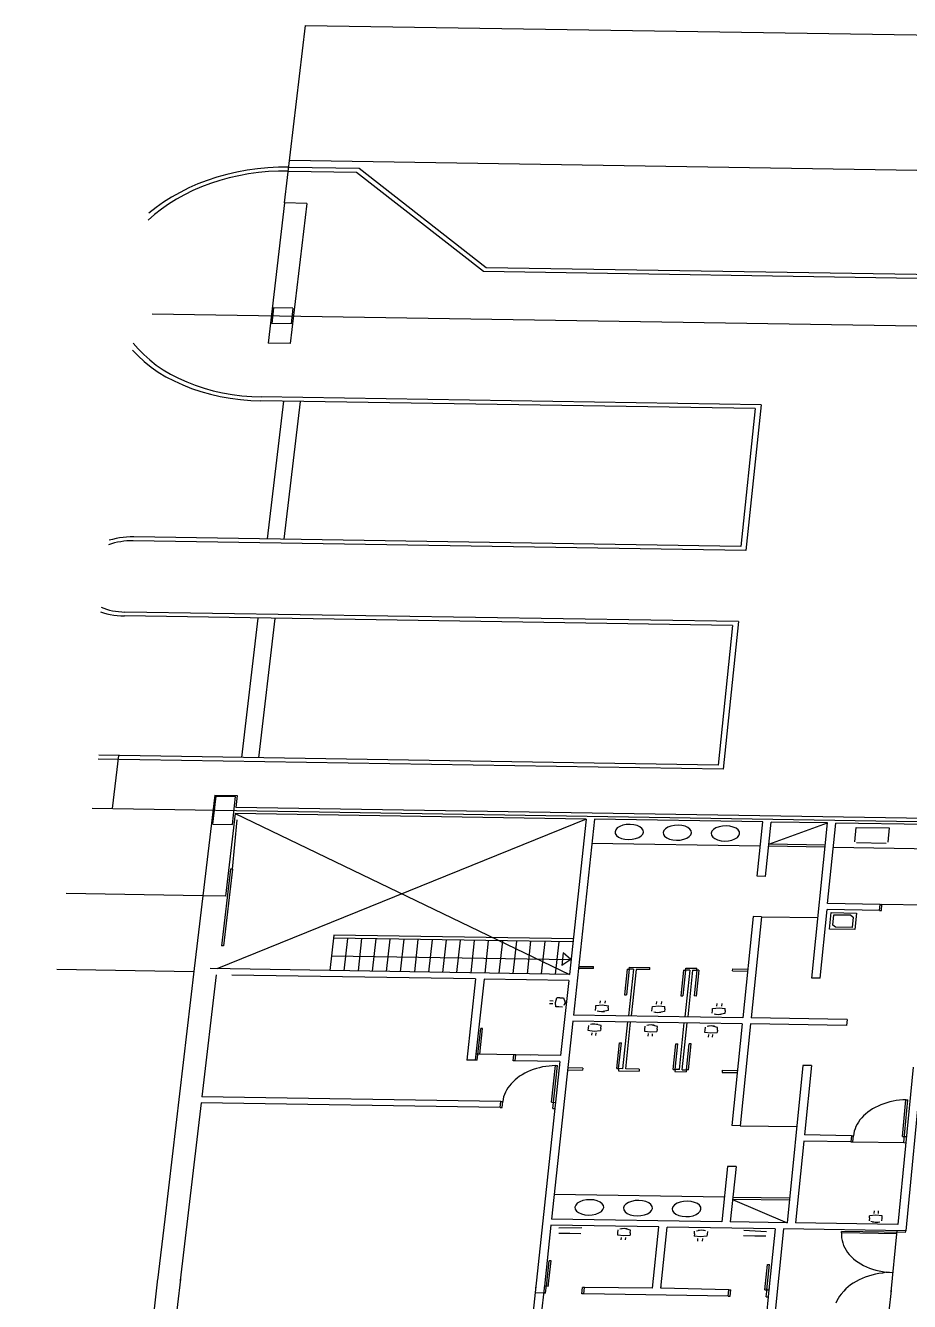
# Model space of a CAD drawing. Extents: x -68 to 264, y 51 to 115.
# Drawn here: x -64.64 to -47.2, y 88.21 to 113.39 of the extents above; entities that cross this region are included whole.
import ezdxf

# ---------------------------------------------------------------- set-up
doc = ezdxf.new("R2010")
doc.units = 0
doc.layers.get('0').update_dxf_attribs({"linetype": 'CONTINUOUS'})

msp = doc.modelspace()

# ---------------------------------------------------------------- linework, layer by layer
for p, q in [((-59.527, 109.886), (-59.114, 113.387)), ((-59.114, 113.387), (82.286, 111.201)), ((-60.266, 110.532), (-60.468, 110.495)), ((-60.062, 110.561), (-60.266, 110.532)), ((-59.856, 110.58), (-60.062, 110.561)), ((-59.65, 110.591), (-59.856, 110.58)), ((-59.649, 110.515), (-59.846, 110.505)), ((-59.444, 110.592), (-59.65, 110.591)), ((-59.453, 110.516), (-59.649, 110.515)), ((-59.453, 110.516), (-58.106, 110.495)), ((-59.444, 110.592), (-58.053, 110.571)), ((-59.428, 110.728), (82.523, 108.524)), ((-58.053, 110.571), (-55.549, 108.615)), ((-61.054, 110.332), (-61.239, 110.261)), ((-60.99, 110.271), (-61.167, 110.204)), ((-60.863, 110.395), (-61.054, 110.332)), ((-60.807, 110.33), (-60.99, 110.271)), ((-60.667, 110.449), (-60.863, 110.395)), ((-60.62, 110.381), (-60.807, 110.33)), ((-60.468, 110.495), (-60.667, 110.449)), ((-60.43, 110.425), (-60.62, 110.381)), ((-60.237, 110.46), (-60.43, 110.425)), ((-60.042, 110.487), (-60.237, 110.46)), ((-59.846, 110.505), (-60.042, 110.487)), ((-58.106, 110.495), (-55.603, 108.539)), ((-61.592, 110.096), (-61.758, 110.002)), ((-61.505, 110.049), (-61.664, 109.961)), ((-61.419, 110.182), (-61.592, 110.096)), ((-61.339, 110.13), (-61.505, 110.049)), ((-61.239, 110.261), (-61.419, 110.182)), ((-61.167, 110.204), (-61.339, 110.13)), ((-62.064, 109.796), (-62.204, 109.683)), ((-61.959, 109.766), (-62.094, 109.659)), ((-61.915, 109.902), (-62.064, 109.796)), ((-61.816, 109.866), (-61.959, 109.766)), ((-61.758, 110.002), (-61.915, 109.902)), ((-61.664, 109.961), (-61.816, 109.866)), ((-59.527, 109.886), (-59.854, 107.122)), ((-59.092, 109.879), (-59.527, 109.886)), ((-59.092, 109.879), (-59.417, 107.115)), ((-62.094, 109.659), (-62.22, 109.548)), ((-55.603, 108.539), (-17.188, 107.941)), ((-55.549, 108.615), (-17.138, 108.017)), ((-59.745, 107.815), (-59.781, 107.507)), ((-59.363, 107.809), (-59.745, 107.815)), ((-59.363, 107.809), (-59.399, 107.501)), ((-62.139, 107.698), (28.899, 106.278)), ((-59.399, 107.501), (-59.781, 107.507)), ((-62.516, 107.122), (-62.417, 107.006)), ((-62.417, 107.006), (-62.308, 106.895)), ((-59.417, 107.115), (-59.854, 107.122)), ((-62.532, 106.985), (-62.42, 106.868)), ((-62.42, 106.868), (-62.297, 106.756)), ((-62.308, 106.895), (-62.189, 106.789)), ((-62.297, 106.756), (-62.164, 106.65)), ((-62.189, 106.789), (-62.061, 106.689)), ((-62.164, 106.65), (-62.021, 106.551)), ((-62.061, 106.689), (-61.923, 106.596)), ((-62.021, 106.551), (-61.869, 106.459)), ((-61.923, 106.596), (-61.777, 106.509)), ((-61.777, 106.509), (-61.622, 106.429)), ((-61.869, 106.459), (-61.708, 106.374)), ((-61.708, 106.374), (-61.539, 106.297)), ((-61.622, 106.429), (-61.46, 106.356)), ((-61.539, 106.297), (-61.363, 106.227)), ((-61.46, 106.356), (-61.292, 106.29)), ((-61.292, 106.29), (-61.117, 106.233)), ((-61.363, 106.227), (-61.18, 106.166)), ((-61.18, 106.166), (-60.992, 106.113)), ((-61.117, 106.233), (-60.937, 106.183)), ((-60.992, 106.113), (-60.798, 106.069)), ((-60.937, 106.183), (-60.752, 106.142)), ((-60.798, 106.069), (-60.6, 106.034)), ((-60.752, 106.142), (-60.563, 106.109)), ((-60.6, 106.034), (-60.399, 106.008)), ((-60.563, 106.109), (-60.37, 106.084)), ((-60.399, 106.008), (-60.194, 105.991)), ((-60.37, 106.084), (-60.176, 106.068)), ((-60.194, 105.991), (-59.997, 105.983)), ((-60.176, 106.068), (-59.988, 106.061)), ((-50.241, 105.831), (-59.997, 105.983)), ((-50.124, 105.906), (-59.988, 106.061)), ((-59.55, 105.976), (-59.869, 103.259)), ((-59.222, 105.971), (-59.54, 103.254)), ((-50.241, 105.831), (-50.524, 103.112)), ((-50.124, 105.906), (-50.422, 103.033)), ((-62.923, 103.25), (-62.99, 103.231)), ((-62.855, 103.266), (-62.923, 103.25)), ((-62.786, 103.279), (-62.855, 103.266)), ((-62.717, 103.289), (-62.786, 103.279)), ((-62.701, 103.213), (-62.763, 103.204)), ((-62.647, 103.296), (-62.717, 103.289)), ((-62.639, 103.219), (-62.701, 103.213)), ((-62.576, 103.3), (-62.647, 103.296)), ((-62.577, 103.222), (-62.639, 103.219)), ((-62.515, 103.222), (-62.577, 103.222)), ((-62.506, 103.3), (-62.576, 103.3)), ((-50.422, 103.033), (-62.515, 103.222)), ((-50.524, 103.112), (-62.506, 103.3)), ((-62.943, 103.163), (-63.001, 103.144)), ((-62.884, 103.179), (-62.943, 103.163)), ((-62.824, 103.193), (-62.884, 103.179)), ((-62.763, 103.204), (-62.824, 103.193)), ((-63.162, 101.823), (-63.099, 101.801)), ((-63.151, 101.911), (-63.098, 101.89)), ((-63.099, 101.801), (-63.035, 101.783)), ((-63.098, 101.89), (-63.042, 101.871)), ((-63.042, 101.871), (-62.985, 101.855)), ((-63.035, 101.783), (-62.968, 101.768)), ((-62.985, 101.855), (-62.926, 101.842)), ((-62.968, 101.768), (-62.9, 101.755)), ((-62.926, 101.842), (-62.866, 101.831)), ((-62.9, 101.755), (-62.831, 101.746)), ((-62.866, 101.831), (-62.805, 101.824)), ((-62.831, 101.746), (-62.761, 101.741)), ((-62.805, 101.824), (-62.743, 101.819)), ((-62.761, 101.741), (-62.69, 101.738)), ((-62.743, 101.819), (-62.681, 101.816)), ((-50.686, 101.549), (-62.69, 101.738)), ((-50.568, 101.626), (-62.681, 101.816)), ((-60.053, 101.697), (-60.376, 98.946)), ((-59.722, 101.691), (-60.044, 98.94)), ((-50.686, 101.549), (-50.972, 98.797)), ((-50.568, 101.626), (-50.87, 98.716)), ((-50.972, 98.797), (-63.197, 98.99)), ((-62.808, 98.984), (-62.934, 97.937)), ((-50.87, 98.716), (-63.206, 98.911)), ((-60.907, 98.202), (-61.141, 96.219)), ((-60.947, 97.628), (-60.881, 98.182)), ((-60.907, 98.202), (-60.464, 98.195)), ((-60.881, 98.182), (-60.494, 98.176)), ((-60.464, 98.195), (-60.492, 97.958)), ((-63.324, 97.943), (-46.124, 97.671)), ((-60.559, 97.622), (-60.494, 98.176)), ((-46.838, 97.742), (-60.492, 97.958)), ((-53.579, 97.729), (-60.865, 94.778)), ((-60.506, 97.839), (-60.697, 96.212)), ((-60.557, 96.741), (-60.462, 97.719)), ((-60.506, 97.839), (-53.908, 94.667)), ((-53.579, 97.729), (-60.506, 97.839)), ((-53.579, 97.729), (-53.908, 94.667)), ((-53.413, 97.727), (-53.827, 93.865)), ((-50.09, 97.674), (-53.413, 97.727)), ((-60.947, 97.628), (-60.559, 97.622)), ((-52.993, 97.52), (-53.007, 97.482)), ((-53.007, 97.482), (-53.001, 97.444)), ((-53.001, 97.444), (-52.977, 97.407)), ((-52.961, 97.556), (-52.993, 97.52)), ((-52.913, 97.586), (-52.961, 97.556)), ((-52.853, 97.609), (-52.913, 97.586)), ((-52.784, 97.622), (-52.853, 97.609)), ((-52.71, 97.626), (-52.784, 97.622)), ((-52.638, 97.62), (-52.71, 97.626)), ((-52.572, 97.604), (-52.638, 97.62)), ((-52.517, 97.58), (-52.572, 97.604)), ((-52.476, 97.548), (-52.517, 97.58)), ((-52.491, 97.4), (-52.46, 97.435)), ((-52.451, 97.512), (-52.476, 97.548)), ((-52.46, 97.435), (-52.446, 97.473)), ((-52.446, 97.473), (-52.451, 97.512)), ((-52.044, 97.505), (-52.057, 97.467)), ((-52.057, 97.467), (-52.052, 97.429)), ((-52.052, 97.429), (-52.028, 97.392)), ((-52.012, 97.541), (-52.044, 97.505)), ((-51.964, 97.571), (-52.012, 97.541)), ((-51.904, 97.594), (-51.964, 97.571)), ((-51.835, 97.607), (-51.904, 97.594)), ((-51.762, 97.611), (-51.835, 97.607)), ((-51.69, 97.605), (-51.762, 97.611)), ((-51.623, 97.589), (-51.69, 97.605)), ((-51.568, 97.565), (-51.623, 97.589)), ((-51.527, 97.533), (-51.568, 97.565)), ((-51.502, 97.497), (-51.527, 97.533)), ((-51.51, 97.42), (-51.497, 97.458)), ((-51.497, 97.458), (-51.502, 97.497)), ((-51.094, 97.49), (-51.108, 97.451)), ((-51.108, 97.451), (-51.102, 97.413)), ((-51.062, 97.525), (-51.094, 97.49)), ((-51.015, 97.555), (-51.062, 97.525)), ((-50.954, 97.578), (-51.015, 97.555)), ((-50.885, 97.592), (-50.954, 97.578)), ((-50.812, 97.596), (-50.885, 97.592)), ((-50.74, 97.589), (-50.812, 97.596)), ((-50.674, 97.573), (-50.74, 97.589)), ((-50.618, 97.549), (-50.674, 97.573)), ((-50.577, 97.517), (-50.618, 97.549)), ((-50.553, 97.481), (-50.577, 97.517)), ((-50.561, 97.404), (-50.547, 97.443)), ((-50.547, 97.443), (-50.553, 97.481)), ((-50.2, 96.603), (-50.09, 97.674)), ((-50.034, 96.601), (-49.924, 97.672)), ((-49.969, 97.236), (-48.816, 97.654)), ((-48.816, 97.654), (-49.924, 97.672)), ((-49.125, 94.591), (-48.816, 97.654)), ((-48.81, 96.064), (-48.65, 97.652)), ((-46.85, 97.623), (-48.65, 97.652)), ((-48.275, 97.284), (-48.247, 97.565)), ((-48.247, 97.565), (-47.593, 97.555)), ((-47.593, 97.555), (-47.621, 97.273)), ((-50.139, 97.199), (-53.464, 97.251)), ((-52.977, 97.407), (-52.936, 97.376)), ((-52.936, 97.376), (-52.88, 97.351)), ((-52.88, 97.351), (-52.814, 97.335)), ((-52.814, 97.335), (-52.742, 97.329)), ((-52.742, 97.329), (-52.669, 97.333)), ((-52.669, 97.333), (-52.6, 97.347)), ((-52.6, 97.347), (-52.539, 97.37)), ((-52.539, 97.37), (-52.491, 97.4)), ((-52.028, 97.392), (-51.986, 97.361)), ((-51.986, 97.361), (-51.931, 97.336)), ((-51.931, 97.336), (-51.865, 97.32)), ((-51.865, 97.32), (-51.793, 97.314)), ((-51.793, 97.314), (-51.72, 97.318)), ((-51.72, 97.318), (-51.65, 97.332)), ((-51.65, 97.332), (-51.59, 97.355)), ((-51.59, 97.355), (-51.542, 97.385)), ((-51.542, 97.385), (-51.51, 97.42)), ((-51.102, 97.413), (-51.078, 97.377)), ((-51.078, 97.377), (-51.037, 97.345)), ((-51.037, 97.345), (-50.981, 97.321)), ((-50.981, 97.321), (-50.915, 97.305)), ((-50.915, 97.305), (-50.843, 97.298)), ((-50.843, 97.298), (-50.77, 97.302)), ((-50.77, 97.302), (-50.701, 97.316)), ((-50.701, 97.316), (-50.64, 97.339)), ((-50.64, 97.339), (-50.592, 97.369)), ((-50.592, 97.369), (-50.561, 97.404)), ((-48.864, 97.179), (-49.973, 97.196)), ((-48.86, 97.218), (-49.969, 97.236)), ((-48.698, 97.176), (-46.702, 97.144)), ((-47.657, 97.25), (-48.244, 97.26)), ((-60.596, 96.742), (-60.773, 95.23)), ((-60.557, 96.741), (-60.734, 95.229)), ((-60.557, 96.741), (-60.596, 96.742)), ((-50.034, 96.601), (-50.2, 96.603)), ((-61.141, 96.219), (-63.839, 96.262)), ((-61.141, 96.219), (-61.31, 94.785)), ((-60.697, 96.212), (-61.141, 96.219)), ((-48.958, 94.589), (-48.822, 95.944)), ((-47.789, 95.928), (-48.822, 95.944)), ((-47.777, 96.047), (-48.81, 96.064)), ((-47.789, 95.928), (-47.777, 96.047)), ((-47.789, 95.928), (-47.75, 95.927)), ((-47.777, 96.047), (-47.738, 96.047)), ((-47.75, 95.927), (-47.738, 96.047)), ((-46.889, 96.033), (-47.738, 96.047)), ((-50.281, 95.808), (-50.486, 93.812)), ((-50.115, 95.805), (-50.319, 93.809)), ((-50.115, 95.805), (-50.281, 95.808)), ((-50.115, 95.805), (-49.004, 95.788)), ((-48.771, 95.562), (-48.739, 95.885)), ((-48.739, 95.885), (-48.241, 95.877)), ((-48.707, 95.641), (-48.687, 95.844)), ((-48.687, 95.844), (-48.356, 95.839)), ((-48.356, 95.839), (-48.304, 95.798)), ((-48.304, 95.798), (-48.324, 95.595)), ((-48.241, 95.877), (-48.273, 95.554)), ((-58.556, 95.441), (-58.635, 94.742)), ((-53.833, 95.366), (-58.556, 95.441)), ((-48.273, 95.554), (-48.771, 95.562)), ((-48.656, 95.6), (-48.707, 95.641)), ((-48.324, 95.595), (-48.656, 95.6)), ((-60.734, 95.229), (-60.773, 95.23)), ((-53.84, 95.306), (-58.562, 95.381)), ((-58.285, 95.376), (-58.357, 94.738)), ((-58.007, 95.372), (-58.079, 94.734)), ((-57.729, 95.368), (-57.801, 94.729)), ((-57.451, 95.363), (-57.523, 94.725)), ((-57.174, 95.359), (-57.245, 94.72)), ((-56.896, 95.354), (-56.967, 94.716)), ((-56.618, 95.35), (-56.689, 94.712)), ((-56.34, 95.346), (-56.411, 94.707)), ((-56.062, 95.341), (-56.133, 94.703)), ((-55.785, 95.337), (-55.855, 94.698)), ((-55.507, 95.332), (-55.577, 94.694)), ((-55.229, 95.328), (-55.299, 94.689)), ((-54.951, 95.324), (-55.021, 94.685)), ((-54.673, 95.319), (-54.743, 94.681)), ((-54.395, 95.315), (-54.465, 94.676)), ((-54.118, 95.31), (-54.186, 94.672)), ((-58.602, 95.035), (-53.877, 94.96)), ((-54.03, 95.089), (-54.057, 94.843)), ((-53.877, 94.96), (-54.057, 94.843)), ((-53.877, 94.96), (-54.03, 95.089)), ((-64.022, 94.768), (-61.317, 94.725)), ((-61.31, 94.785), (-61.894, 89.839)), ((-60.879, 94.658), (-61.162, 92.253)), ((-53.908, 94.667), (-60.999, 94.78)), ((-53.434, 94.78), (-53.729, 94.785)), ((-53.724, 94.824), (-53.43, 94.82)), ((-53.434, 94.78), (-53.43, 94.82)), ((-52.767, 94.769), (-52.82, 94.263)), ((-52.728, 94.769), (-52.781, 94.262)), ((-52.767, 94.769), (-52.728, 94.769)), ((-52.644, 94.767), (-52.741, 93.848)), ((-52.728, 94.769), (-52.723, 94.809)), ((-52.644, 94.767), (-52.728, 94.769)), ((-52.723, 94.809), (-52.317, 94.802)), ((-52.589, 94.766), (-52.686, 93.847)), ((-52.322, 94.762), (-52.589, 94.766)), ((-52.322, 94.762), (-52.317, 94.802)), ((-51.654, 94.752), (-51.707, 94.245)), ((-51.615, 94.751), (-51.668, 94.244)), ((-51.654, 94.752), (-51.615, 94.751)), ((-51.532, 94.75), (-51.628, 93.83)), ((-51.615, 94.751), (-51.611, 94.791)), ((-51.532, 94.75), (-51.615, 94.751)), ((-51.611, 94.791), (-51.389, 94.787)), ((-51.476, 94.749), (-51.572, 93.829)), ((-51.476, 94.749), (-51.393, 94.747)), ((-51.393, 94.747), (-51.446, 94.241)), ((-51.354, 94.747), (-51.407, 94.24)), ((-51.393, 94.747), (-51.389, 94.787)), ((-51.354, 94.747), (-51.393, 94.747)), ((-50.687, 94.736), (-50.683, 94.776)), ((-50.687, 94.736), (-50.392, 94.732)), ((-50.683, 94.776), (-50.388, 94.771)), ((-55.757, 94.577), (-60.568, 94.653)), ((-55.757, 94.577), (-55.933, 92.975)), ((-55.59, 94.574), (-55.766, 92.972)), ((-53.921, 94.548), (-55.59, 94.574)), ((-53.921, 94.548), (-54.081, 93.066)), ((-48.958, 94.589), (-49.125, 94.591)), ((-54.183, 94.115), (-54.155, 94.204)), ((-54.099, 94.203), (-54.155, 94.204)), ((-54.099, 94.203), (-54.022, 94.202)), ((-54.022, 94.202), (-53.991, 94.112)), ((-53.995, 94.153), (-53.991, 94.112)), ((-52.82, 94.263), (-52.781, 94.262)), ((-51.707, 94.245), (-51.668, 94.244)), ((-51.407, 94.24), (-51.446, 94.241)), ((-54.233, 94.083), (-54.303, 94.085)), ((-54.296, 94.149), (-54.226, 94.147)), ((-54.174, 94.025), (-54.183, 94.115)), ((-54.118, 94.024), (-54.174, 94.025)), ((-54.041, 94.023), (-54.118, 94.024)), ((-53.991, 94.112), (-54.015, 94.05)), ((-53.991, 94.112), (-54.003, 94.071)), ((-53.394, 93.956), (-53.388, 94.012)), ((-53.388, 94.012), (-53.384, 94.052)), ((-53.384, 94.052), (-53.258, 94.063)), ((-53.272, 93.926), (-53.357, 93.939)), ((-53.272, 93.926), (-53.329, 93.932)), ((-53.299, 94.098), (-53.293, 94.148)), ((-53.145, 93.952), (-53.272, 93.926)), ((-53.215, 93.93), (-53.272, 93.926)), ((-53.258, 94.063), (-53.134, 94.048)), ((-53.204, 94.147), (-53.21, 94.096)), ((-53.139, 94.008), (-53.145, 93.952)), ((-53.139, 94.008), (-53.134, 94.048)), ((-52.28, 93.939), (-52.275, 93.994)), ((-52.275, 93.994), (-52.27, 94.034)), ((-52.27, 94.034), (-52.144, 94.046)), ((-52.159, 93.908), (-52.243, 93.922)), ((-52.159, 93.908), (-52.215, 93.914)), ((-52.185, 94.08), (-52.18, 94.13)), ((-52.031, 93.935), (-52.159, 93.908)), ((-52.101, 93.913), (-52.159, 93.908)), ((-52.144, 94.046), (-52.021, 94.03)), ((-52.091, 94.129), (-52.096, 94.078)), ((-52.025, 93.99), (-52.031, 93.935)), ((-52.025, 93.99), (-52.021, 94.03)), ((-51.09, 93.902), (-51.084, 93.957)), ((-51.084, 93.957), (-51.08, 93.997)), ((-51.08, 93.997), (-50.954, 94.009)), ((-50.995, 94.043), (-50.99, 94.093)), ((-50.954, 94.009), (-50.831, 93.993)), ((-50.901, 94.092), (-50.906, 94.041)), ((-50.835, 93.953), (-50.84, 93.898)), ((-50.835, 93.953), (-50.831, 93.993)), ((-53.84, 93.745), (-54.259, 89.839)), ((-50.498, 93.692), (-53.84, 93.745)), ((-50.486, 93.812), (-53.827, 93.865)), ((-53.532, 93.66), (-53.538, 93.604)), ((-53.404, 93.687), (-53.491, 93.675)), ((-53.404, 93.687), (-53.462, 93.682)), ((-53.348, 93.68), (-53.404, 93.687)), ((-53.283, 93.656), (-53.404, 93.687)), ((-53.289, 93.6), (-53.283, 93.656)), ((-52.852, 92.805), (-52.754, 93.728)), ((-52.796, 92.804), (-52.698, 93.727)), ((-52.29, 93.669), (-52.377, 93.658)), ((-52.29, 93.669), (-52.348, 93.664)), ((-52.234, 93.662), (-52.29, 93.669)), ((-52.169, 93.638), (-52.29, 93.669)), ((-51.736, 92.788), (-51.64, 93.71)), ((-51.681, 92.787), (-51.585, 93.709)), ((-51.103, 93.65), (-51.19, 93.639)), ((-51.103, 93.65), (-51.16, 93.645)), ((-51.046, 93.643), (-51.103, 93.65)), ((-50.981, 93.619), (-51.103, 93.65)), ((-50.968, 93.871), (-51.053, 93.885)), ((-50.968, 93.871), (-51.024, 93.877)), ((-50.84, 93.898), (-50.968, 93.871)), ((-50.911, 93.876), (-50.968, 93.871)), ((-50.498, 93.692), (-50.704, 91.683)), ((-50.331, 93.689), (-50.537, 91.681)), ((-48.437, 93.659), (-50.331, 93.689)), ((-48.425, 93.779), (-50.319, 93.809)), ((-48.425, 93.779), (-48.437, 93.659)), ((-55.727, 92.972), (-55.658, 93.6)), ((-55.675, 93.092), (-55.619, 93.6)), ((-55.619, 93.6), (-55.658, 93.6)), ((-53.538, 93.604), (-53.542, 93.564)), ((-53.542, 93.564), (-53.419, 93.549)), ((-53.467, 93.516), (-53.473, 93.465)), ((-53.419, 93.549), (-53.293, 93.56)), ((-53.383, 93.464), (-53.378, 93.514)), ((-53.289, 93.6), (-53.293, 93.56)), ((-52.424, 93.587), (-52.428, 93.546)), ((-52.428, 93.546), (-52.305, 93.531)), ((-52.418, 93.642), (-52.424, 93.587)), ((-52.353, 93.498), (-52.358, 93.448)), ((-52.305, 93.531), (-52.179, 93.542)), ((-52.269, 93.446), (-52.264, 93.497)), ((-52.174, 93.583), (-52.179, 93.542)), ((-52.174, 93.583), (-52.169, 93.638)), ((-51.236, 93.568), (-51.24, 93.527)), ((-51.24, 93.527), (-51.117, 93.512)), ((-51.23, 93.623), (-51.236, 93.568)), ((-51.165, 93.479), (-51.17, 93.429)), ((-51.117, 93.512), (-50.991, 93.523)), ((-51.081, 93.427), (-51.076, 93.478)), ((-50.986, 93.564), (-50.991, 93.523)), ((-50.986, 93.564), (-50.981, 93.619)), ((-52.974, 92.807), (-52.92, 93.316)), ((-52.935, 92.807), (-52.881, 93.315)), ((-52.92, 93.316), (-52.881, 93.315)), ((-51.859, 92.79), (-51.806, 93.298)), ((-51.82, 92.789), (-51.767, 93.298)), ((-51.806, 93.298), (-51.767, 93.298)), ((-51.597, 92.785), (-51.544, 93.294)), ((-51.558, 92.785), (-51.505, 93.294)), ((-51.505, 93.294), (-51.544, 93.294)), ((-55.766, 92.972), (-55.933, 92.975)), ((-55.727, 92.972), (-55.766, 92.972)), ((-55.675, 93.092), (-55.753, 93.093)), ((-54.671, 93.076), (-55.675, 93.092)), ((-55.019, 92.96), (-55.006, 93.081)), ((-54.98, 92.96), (-55.019, 92.96)), ((-54.967, 93.08), (-55.006, 93.081)), ((-54.98, 92.96), (-54.967, 93.08)), ((-54.093, 92.946), (-54.98, 92.96)), ((-54.081, 93.066), (-54.967, 93.08)), ((-54.093, 92.946), (-54.649, 87.775)), ((-54.889, 92.656), (-54.935, 92.622)), ((-54.839, 92.687), (-54.889, 92.656)), ((-54.787, 92.717), (-54.839, 92.687)), ((-54.733, 92.744), (-54.787, 92.717)), ((-54.677, 92.768), (-54.733, 92.744)), ((-54.619, 92.79), (-54.677, 92.768)), ((-54.559, 92.809), (-54.619, 92.79)), ((-54.498, 92.826), (-54.559, 92.809)), ((-54.435, 92.84), (-54.498, 92.826)), ((-54.372, 92.851), (-54.435, 92.84)), ((-54.309, 92.859), (-54.372, 92.851)), ((-54.244, 92.864), (-54.309, 92.859)), ((-54.258, 92.143), (-54.18, 92.866)), ((-54.18, 92.866), (-54.244, 92.864)), ((-54.232, 92.022), (-54.141, 92.866)), ((-54.18, 92.866), (-54.141, 92.866)), ((-53.943, 92.782), (-53.648, 92.778)), ((-53.644, 92.818), (-53.939, 92.823)), ((-53.644, 92.818), (-53.648, 92.778)), ((-52.974, 92.807), (-52.935, 92.807)), ((-52.935, 92.807), (-52.94, 92.766)), ((-52.94, 92.766), (-52.532, 92.76)), ((-52.852, 92.805), (-52.935, 92.807)), ((-52.528, 92.8), (-52.796, 92.804)), ((-52.528, 92.8), (-52.532, 92.76)), ((-51.859, 92.79), (-51.82, 92.789)), ((-51.82, 92.789), (-51.824, 92.749)), ((-51.824, 92.749), (-51.601, 92.745)), ((-51.736, 92.788), (-51.82, 92.789)), ((-51.681, 92.787), (-51.597, 92.785)), ((-51.597, 92.785), (-51.601, 92.745)), ((-51.558, 92.785), (-51.597, 92.785)), ((-50.889, 92.774), (-50.893, 92.734)), ((-50.893, 92.734), (-50.597, 92.729)), ((-50.889, 92.774), (-50.593, 92.769)), ((-49.298, 92.869), (-49.611, 89.765)), ((-49.131, 92.867), (-49.298, 92.869)), ((-49.131, 92.867), (-49.268, 91.499)), ((-47.123, 92.835), (-47.426, 89.73)), ((-46.956, 92.832), (-47.27, 89.605)), ((-55.121, 92.428), (-55.148, 92.385)), ((-55.091, 92.47), (-55.121, 92.428)), ((-55.057, 92.51), (-55.091, 92.47)), ((-55.02, 92.549), (-55.057, 92.51)), ((-54.979, 92.587), (-55.02, 92.549)), ((-54.935, 92.622), (-54.979, 92.587)), ((-55.263, 92.159), (-61.162, 92.253)), ((-55.276, 92.039), (-55.263, 92.159)), ((-55.263, 92.159), (-55.224, 92.159)), ((-55.237, 92.038), (-55.224, 92.159)), ((-55.216, 92.205), (-55.224, 92.159)), ((-55.205, 92.251), (-55.216, 92.205)), ((-55.19, 92.296), (-55.205, 92.251)), ((-55.171, 92.341), (-55.19, 92.296)), ((-55.148, 92.385), (-55.171, 92.341)), ((-54.258, 92.143), (-54.18, 92.142)), ((-47.581, 92.152), (-47.643, 92.135)), ((-47.519, 92.166), (-47.581, 92.152)), ((-47.456, 92.177), (-47.519, 92.166)), ((-47.392, 92.185), (-47.456, 92.177)), ((-47.328, 92.19), (-47.392, 92.185)), ((-47.335, 91.468), (-47.264, 92.192)), ((-47.264, 92.192), (-47.328, 92.19)), ((-47.307, 91.347), (-47.225, 92.192)), ((-47.264, 92.192), (-47.225, 92.192)), ((-61.176, 92.133), (-61.587, 88.628)), ((-55.276, 92.039), (-61.176, 92.133)), ((-55.276, 92.039), (-55.237, 92.038)), ((-54.232, 92.022), (-54.193, 92.021)), ((-48.061, 91.912), (-48.101, 91.875)), ((-48.017, 91.948), (-48.061, 91.912)), ((-47.971, 91.982), (-48.017, 91.948)), ((-47.922, 92.013), (-47.971, 91.982)), ((-47.87, 92.043), (-47.922, 92.013)), ((-47.816, 92.07), (-47.87, 92.043)), ((-47.76, 92.094), (-47.816, 92.07)), ((-47.702, 92.116), (-47.76, 92.094)), ((-47.643, 92.135), (-47.702, 92.116)), ((-50.537, 91.681), (-50.704, 91.683)), ((-50.537, 91.681), (-49.42, 91.663)), ((-48.251, 91.666), (-48.269, 91.621)), ((-48.228, 91.71), (-48.251, 91.666)), ((-48.202, 91.753), (-48.228, 91.71)), ((-48.172, 91.795), (-48.202, 91.753)), ((-48.138, 91.836), (-48.172, 91.795)), ((-48.101, 91.875), (-48.138, 91.836)), ((-48.341, 91.484), (-49.268, 91.499)), ((-48.341, 91.484), (-48.353, 91.363)), ((-48.341, 91.484), (-48.301, 91.484)), ((-48.313, 91.363), (-48.301, 91.484)), ((-48.295, 91.53), (-48.301, 91.484)), ((-48.284, 91.576), (-48.295, 91.53)), ((-48.269, 91.621), (-48.284, 91.576)), ((-47.335, 91.468), (-47.257, 91.467)), ((-49.28, 91.378), (-49.443, 89.762)), ((-48.353, 91.363), (-49.28, 91.378)), ((-48.353, 91.363), (-48.313, 91.363)), ((-48.313, 91.363), (-47.307, 91.347)), ((-47.307, 91.347), (-47.268, 91.346)), ((-50.787, 90.877), (-50.899, 89.785)), ((-50.619, 90.874), (-50.787, 90.877)), ((-50.619, 90.874), (-50.731, 89.782)), ((-50.849, 90.271), (-54.207, 90.324)), ((-53.751, 90.15), (-53.783, 90.114)), ((-53.702, 90.181), (-53.751, 90.15)), ((-53.641, 90.204), (-53.702, 90.181)), ((-53.571, 90.218), (-53.641, 90.204)), ((-53.497, 90.222), (-53.571, 90.218)), ((-53.424, 90.216), (-53.497, 90.222)), ((-53.358, 90.199), (-53.424, 90.216)), ((-53.302, 90.174), (-53.358, 90.199)), ((-53.26, 90.142), (-53.302, 90.174)), ((-53.235, 90.105), (-53.26, 90.142)), ((-52.791, 90.135), (-52.823, 90.099)), ((-52.743, 90.165), (-52.791, 90.135)), ((-52.681, 90.189), (-52.743, 90.165)), ((-52.611, 90.203), (-52.681, 90.189)), ((-52.538, 90.207), (-52.611, 90.203)), ((-52.465, 90.2), (-52.538, 90.207)), ((-52.398, 90.184), (-52.465, 90.2)), ((-52.342, 90.159), (-52.398, 90.184)), ((-52.3, 90.127), (-52.342, 90.159)), ((-52.276, 90.09), (-52.3, 90.127)), ((-51.783, 90.15), (-51.831, 90.119)), ((-51.722, 90.173), (-51.783, 90.15)), ((-51.652, 90.187), (-51.722, 90.173)), ((-51.578, 90.191), (-51.652, 90.187)), ((-51.505, 90.185), (-51.578, 90.191)), ((-51.439, 90.169), (-51.505, 90.185)), ((-51.382, 90.144), (-51.439, 90.169)), ((-51.341, 90.111), (-51.382, 90.144)), ((-50.685, 90.228), (-49.611, 89.765)), ((-49.566, 90.21), (-50.685, 90.228)), ((-49.562, 90.25), (-50.681, 90.268)), ((-53.783, 90.114), (-53.797, 90.075)), ((-53.797, 90.075), (-53.791, 90.035)), ((-53.791, 90.035), (-53.767, 89.998)), ((-53.767, 89.998), (-53.725, 89.966)), ((-53.725, 89.966), (-53.669, 89.941)), ((-53.669, 89.941), (-53.602, 89.925)), ((-53.602, 89.925), (-53.529, 89.918)), ((-53.529, 89.918), (-53.456, 89.922)), ((-53.456, 89.922), (-53.386, 89.937)), ((-53.386, 89.937), (-53.324, 89.96)), ((-53.324, 89.96), (-53.276, 89.99)), ((-53.276, 89.99), (-53.244, 90.027)), ((-53.244, 90.027), (-53.23, 90.066)), ((-53.23, 90.066), (-53.235, 90.105)), ((-52.823, 90.099), (-52.837, 90.059)), ((-52.837, 90.059), (-52.831, 90.02)), ((-52.831, 90.02), (-52.807, 89.983)), ((-52.807, 89.983), (-52.765, 89.951)), ((-52.765, 89.951), (-52.709, 89.926)), ((-52.709, 89.926), (-52.642, 89.909)), ((-52.642, 89.909), (-52.569, 89.903)), ((-52.569, 89.903), (-52.496, 89.907)), ((-52.496, 89.907), (-52.426, 89.921)), ((-52.426, 89.921), (-52.364, 89.944)), ((-52.364, 89.944), (-52.316, 89.975)), ((-52.316, 89.975), (-52.284, 90.011)), ((-52.284, 90.011), (-52.27, 90.05)), ((-52.27, 90.05), (-52.276, 90.09)), ((-51.863, 90.083), (-51.877, 90.044)), ((-51.877, 90.044), (-51.872, 90.005)), ((-51.872, 90.005), (-51.847, 89.968)), ((-51.831, 90.119), (-51.863, 90.083)), ((-51.847, 89.968), (-51.805, 89.935)), ((-51.805, 89.935), (-51.749, 89.91)), ((-51.749, 89.91), (-51.682, 89.894)), ((-51.682, 89.894), (-51.61, 89.888)), ((-51.61, 89.888), (-51.536, 89.892)), ((-51.536, 89.892), (-51.466, 89.906)), ((-51.466, 89.906), (-51.405, 89.929)), ((-51.405, 89.929), (-51.356, 89.96)), ((-51.356, 89.96), (-51.324, 89.996)), ((-51.316, 90.074), (-51.341, 90.111)), ((-51.324, 89.996), (-51.31, 90.035)), ((-51.31, 90.035), (-51.316, 90.074)), ((-47.987, 89.863), (-47.983, 89.904)), ((-47.857, 89.915), (-47.983, 89.904)), ((-47.893, 90.001), (-47.898, 89.95)), ((-47.733, 89.9), (-47.857, 89.915)), ((-47.809, 89.949), (-47.804, 90)), ((-47.737, 89.859), (-47.733, 89.9)), ((-61.894, 89.839), (-62.036, 88.635)), ((-54.272, 89.717), (-54.401, 88.513)), ((-52.144, 89.683), (-54.272, 89.717)), ((-50.899, 89.785), (-54.259, 89.839)), ((-53.664, 89.669), (-54.114, 89.661)), ((-52.95, 89.625), (-52.956, 89.569)), ((-52.821, 89.652), (-52.909, 89.641)), ((-52.821, 89.652), (-52.879, 89.647)), ((-52.765, 89.645), (-52.821, 89.652)), ((-52.699, 89.621), (-52.821, 89.652)), ((-52.705, 89.565), (-52.699, 89.621)), ((-52.269, 88.479), (-52.144, 89.683)), ((-52.101, 88.476), (-51.976, 89.681)), ((-49.847, 89.647), (-51.976, 89.681)), ((-51.399, 89.609), (-51.307, 89.628)), ((-51.364, 89.623), (-51.307, 89.628)), ((-51.307, 89.628), (-51.25, 89.621)), ((-51.307, 89.628), (-51.222, 89.614)), ((-49.611, 89.765), (-50.731, 89.782)), ((-49.847, 89.647), (-49.969, 88.442)), ((-49.679, 89.644), (-49.863, 87.82)), ((-47.27, 89.605), (-49.679, 89.644)), ((-47.426, 89.73), (-49.443, 89.762)), ((-47.987, 89.863), (-47.993, 89.807)), ((-47.959, 89.798), (-47.87, 89.776)), ((-47.927, 89.783), (-47.87, 89.776)), ((-47.87, 89.776), (-47.783, 89.787)), ((-47.87, 89.776), (-47.813, 89.781)), ((-47.742, 89.803), (-47.737, 89.859)), ((-54.118, 89.564), (-53.9, 89.561)), ((-53.9, 89.561), (-53.682, 89.557)), ((-52.956, 89.569), (-52.96, 89.528)), ((-52.96, 89.528), (-52.836, 89.513)), ((-52.885, 89.479), (-52.89, 89.428)), ((-52.836, 89.513), (-52.709, 89.524)), ((-52.8, 89.427), (-52.795, 89.478)), ((-52.705, 89.565), (-52.709, 89.524)), ((-51.441, 89.545), (-51.445, 89.504)), ((-51.321, 89.488), (-51.445, 89.504)), ((-51.441, 89.545), (-51.435, 89.601)), ((-51.375, 89.404), (-51.369, 89.455)), ((-51.194, 89.5), (-51.321, 89.488)), ((-51.28, 89.454), (-51.285, 89.402)), ((-51.19, 89.541), (-51.194, 89.5)), ((-51.184, 89.597), (-51.19, 89.541)), ((-50.25, 89.502), (-50.468, 89.506)), ((-50.463, 89.618), (-50.017, 89.595)), ((-50.033, 89.499), (-50.25, 89.502)), ((-48.538, 89.569), (-48.535, 89.597)), ((-48.538, 89.569), (-48.538, 89.518)), ((-47.444, 89.551), (-48.538, 89.569)), ((-48.538, 89.518), (-48.534, 89.468)), ((-47.273, 89.577), (-48.535, 89.597)), ((-48.534, 89.468), (-48.525, 89.418)), ((-48.525, 89.418), (-48.512, 89.369)), ((-48.512, 89.369), (-48.495, 89.32)), ((-47.556, 88.403), (-47.444, 89.551)), ((-47.444, 89.551), (-47.438, 89.608)), ((-47.273, 89.577), (-47.27, 89.605)), ((-48.495, 89.32), (-48.473, 89.273)), ((-48.473, 89.273), (-48.447, 89.227)), ((-48.447, 89.227), (-48.417, 89.182)), ((-48.417, 89.182), (-48.383, 89.139)), ((-48.383, 89.139), (-48.345, 89.098)), ((-54.362, 88.512), (-54.308, 89.015)), ((-54.323, 88.512), (-54.269, 89.014)), ((-54.269, 89.014), (-54.308, 89.015)), ((-50.047, 88.443), (-49.996, 88.945)), ((-50.008, 88.443), (-49.957, 88.945)), ((-49.996, 88.945), (-49.957, 88.945)), ((-48.345, 89.098), (-48.303, 89.058)), ((-48.303, 89.058), (-48.258, 89.021)), ((-48.258, 89.021), (-48.209, 88.986)), ((-48.209, 88.986), (-48.157, 88.954)), ((-48.157, 88.954), (-48.102, 88.924)), ((-48.102, 88.924), (-48.045, 88.897)), ((-48.045, 88.897), (-47.985, 88.872)), ((-47.985, 88.872), (-47.923, 88.851)), ((-62.033, 88.659), (-64.641, 66.565)), ((-61.584, 88.652), (-61.987, 85.227)), ((-48.19, 88.639), (-48.248, 88.608)), ((-48.129, 88.667), (-48.19, 88.639)), ((-48.067, 88.693), (-48.129, 88.667)), ((-48.002, 88.715), (-48.067, 88.693)), ((-47.936, 88.735), (-48.002, 88.715)), ((-47.868, 88.752), (-47.936, 88.735)), ((-47.923, 88.851), (-47.859, 88.832)), ((-47.799, 88.765), (-47.868, 88.752)), ((-47.859, 88.832), (-47.793, 88.817)), ((-47.729, 88.775), (-47.799, 88.765)), ((-47.793, 88.817), (-47.726, 88.805)), ((-47.657, 88.795), (-47.729, 88.775)), ((-47.726, 88.805), (-47.657, 88.795)), ((-47.657, 88.795), (-47.588, 88.789)), ((-47.588, 88.789), (-47.518, 88.787)), ((-54.567, 88.539), (-54.584, 88.381)), ((-54.416, 88.378), (-54.584, 88.381)), ((-54.399, 88.537), (-54.468, 87.894)), ((-54.377, 88.378), (-54.416, 88.378)), ((-54.323, 88.512), (-54.401, 88.513)), ((-54.377, 88.378), (-54.36, 88.536)), ((-54.323, 88.512), (-54.32, 88.535)), ((-53.664, 88.366), (-53.651, 88.488)), ((-53.625, 88.365), (-53.664, 88.366)), ((-53.612, 88.487), (-53.651, 88.488)), ((-53.625, 88.365), (-53.612, 88.487)), ((-50.774, 88.32), (-53.625, 88.365)), ((-52.269, 88.479), (-53.612, 88.487)), ((-52.269, 88.479), (-52.267, 88.502)), ((-52.101, 88.476), (-52.099, 88.5)), ((-50.761, 88.442), (-52.101, 88.476)), ((-50.774, 88.32), (-50.761, 88.442)), ((-50.761, 88.442), (-50.722, 88.441)), ((-50.734, 88.319), (-50.722, 88.441)), ((-50.047, 88.443), (-50.045, 88.467)), ((-50.047, 88.443), (-49.969, 88.442)), ((-49.969, 88.442), (-50.031, 87.823)), ((-50.022, 88.308), (-50.006, 88.466)), ((-49.966, 88.466), (-49.969, 88.442)), ((-48.494, 88.418), (-48.545, 88.359)), ((-48.452, 88.461), (-48.494, 88.418)), ((-48.472, 88.442), (-48.494, 88.418)), ((-48.406, 88.501), (-48.452, 88.461)), ((-48.356, 88.539), (-48.406, 88.501)), ((-48.304, 88.575), (-48.356, 88.539)), ((-48.248, 88.608), (-48.304, 88.575)), ((-47.593, 88.02), (-47.553, 88.427)), ((-50.774, 88.32), (-50.734, 88.319)), ((-50.022, 88.308), (-49.982, 88.307)), ((-48.63, 88.226), (-48.651, 88.18)), ((-48.605, 88.272), (-48.63, 88.226)), ((-48.577, 88.316), (-48.605, 88.272)), ((-48.545, 88.359), (-48.577, 88.316))]:
    msp.add_line(p, q)

doc.saveas('drawing.dxf')
